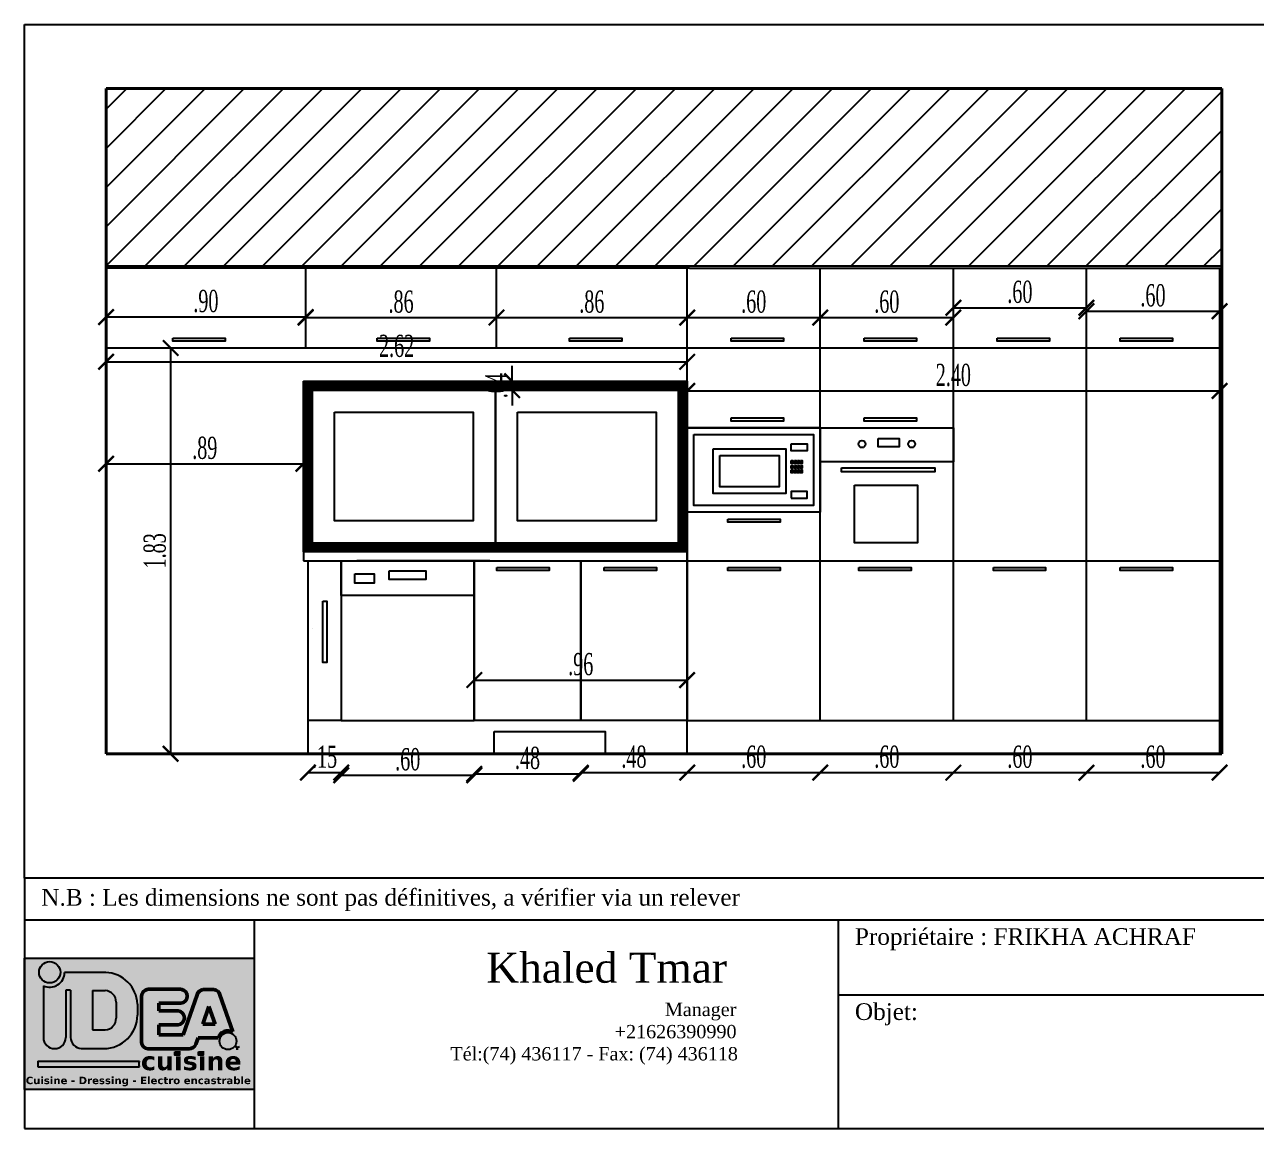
# Model space of a CAD drawing. Header units: inches. Extents: x -90 to 340, y -48 to 179.
# Drawn here: x 146.89 to 152.44, y 114.41 to 119.39 of the extents above; entities that cross this region are included whole.
import ezdxf

# ---------------------------------------------------------------- set-up
doc = ezdxf.new("R2010")
doc.units = ezdxf.units.IN
doc.header["$MEASUREMENT"] = 0
doc.layers.get('Defpoints').update_dxf_attribs({"lineweight": 15})
doc.layers.add('TEXTE', color=1, linetype='Continuous', lineweight=20)
doc.styles.add('facade', font='times.ttf', dxfattribs={"width": 0.6})
doc.dimstyles.new('facade', dxfattribs={"dimscale": 0, "dimtxt": 0.08, "dimasz": 0.04, "dimexe": 0.1, "dimexo": 0.15, "dimgap": 0.01, "dimtad": 1, "dimzin": 4, "dimdsep": 46, "dimtxsty": 'facade', "dimblk": 'ARCHTICK', "dimcen": 0, "dimse1": 1, "dimse2": 1, "dimclrd": 140, "dimclre": 253, "dimclrt": 2, "dimazin": 1, "dimtm": 1e-09, "dimtfac": 1, "dimtix": 1, "dimtmove": 1, "dimatfit": 3, "dimldrblk": 'ARCHTICK', "dimfxl": 0.1, "dimtzin": 0, "dimlwd": -1, "dimarcsym": 0})
pattern_1 = [(45, (148.1515452, 117.0129974), (-0.001767767, 0.001767767), [])]

# ---------------------------------------------------------------- blocks, each defined once
blk = doc.blocks.new('_ArchTick')
at = {"color": 0, "linetype": 'ByBlock', "const_width": 0.15}
blk.add_lwpolyline([(-0.5, -0.5), (0.5, 0.5)], dxfattribs=at)
blk = doc.blocks.new('*D434')
at = {"color": 140}
blk.add_line((147.2615, 118.0728), (148.1615, 118.0728), dxfattribs=at)
at = {"layer": 'Defpoints', "color": 0}
for p in [(147.2615, 118.113), (148.1615, 118.113), (148.1615, 118.0728)]:
    blk.add_point(p, dxfattribs=at)
at = {"color": 140, "xscale": 0.07, "yscale": 0.07, "zscale": 0.07, "rotation": 180}
blk.add_blockref('_ArchTick', (147.2615, 118.0728), dxfattribs=at)
at = {"color": 140, "xscale": 0.07, "yscale": 0.07, "zscale": 0.07}
blk.add_blockref('_ArchTick', (148.1615, 118.0728), dxfattribs=at)
at = {"color": 6, "insert": (147.7115, 118.1438), "char_height": 0.1, "attachment_point": 5, "style": 'facade'}
blk.add_mtext('.90', dxfattribs=at)
blk = doc.blocks.new('*D435')
at = {"color": 140}
blk.add_line((147.5525, 117.933), (147.5525, 116.103), dxfattribs=at)
at = {"layer": 'Defpoints', "color": 0}
for p in [(147.5337, 117.933), (147.5337, 116.103), (147.5525, 116.103)]:
    blk.add_point(p, dxfattribs=at)
at = {"color": 140, "xscale": 0.07, "yscale": 0.07, "zscale": 0.07}
for p, rotation in [((147.5525, 117.933), 90), ((147.5525, 116.103), 270)]:
    blk.add_blockref('_ArchTick', p, dxfattribs=dict(at, rotation=rotation))
at = {"color": 6, "insert": (147.4815, 117.018), "char_height": 0.1, "attachment_point": 5, "rotation": 90, "style": 'facade'}
blk.add_mtext('1.83', dxfattribs=at)
blk = doc.blocks.new('*D436')
at = {"color": 140}
blk.add_line((147.2615, 117.4105), (148.1515, 117.4105), dxfattribs=at)
at = {"layer": 'Defpoints', "color": 0}
for p in [(147.2615, 117.4213), (148.1515, 117.4213), (148.1515, 117.4105)]:
    blk.add_point(p, dxfattribs=at)
at = {"color": 140, "xscale": 0.07, "yscale": 0.07, "zscale": 0.07, "rotation": 180}
blk.add_blockref('_ArchTick', (147.2615, 117.4105), dxfattribs=at)
at = {"color": 140, "xscale": 0.07, "yscale": 0.07, "zscale": 0.07}
blk.add_blockref('_ArchTick', (148.1515, 117.4105), dxfattribs=at)
at = {"color": 6, "insert": (147.7065, 117.4815), "char_height": 0.1, "attachment_point": 5, "style": 'facade'}
blk.add_mtext('.89', dxfattribs=at)
blk = doc.blocks.new('*D437')
at = {"color": 140}
blk.add_line((148.1615, 118.0701), (149.0215, 118.0701), dxfattribs=at)
at = {"layer": 'Defpoints', "color": 0}
for p in [(148.1615, 118.1596), (149.0215, 118.1368), (149.0215, 118.0701)]:
    blk.add_point(p, dxfattribs=at)
at = {"color": 140, "xscale": 0.07, "yscale": 0.07, "zscale": 0.07, "rotation": 180}
blk.add_blockref('_ArchTick', (148.1615, 118.0701), dxfattribs=at)
at = {"color": 140, "xscale": 0.07, "yscale": 0.07, "zscale": 0.07}
blk.add_blockref('_ArchTick', (149.0215, 118.0701), dxfattribs=at)
at = {"color": 6, "insert": (148.5915, 118.1411), "char_height": 0.1, "attachment_point": 5, "style": 'facade'}
blk.add_mtext('.86', dxfattribs=at)
blk = doc.blocks.new('*D438')
at = {"color": 140}
blk.add_line((149.0215, 118.0701), (149.8815, 118.0701), dxfattribs=at)
at = {"layer": 'Defpoints', "color": 0}
for p in [(149.8815, 118.2092), (149.0215, 118.1368), (149.8815, 118.0701)]:
    blk.add_point(p, dxfattribs=at)
at = {"color": 140, "xscale": 0.07, "yscale": 0.07, "zscale": 0.07, "rotation": 180}
blk.add_blockref('_ArchTick', (149.0215, 118.0701), dxfattribs=at)
at = {"color": 140, "xscale": 0.07, "yscale": 0.07, "zscale": 0.07}
blk.add_blockref('_ArchTick', (149.8815, 118.0701), dxfattribs=at)
at = {"color": 6, "insert": (149.4515, 118.1411), "char_height": 0.1, "attachment_point": 5, "style": 'facade'}
blk.add_mtext('.86', dxfattribs=at)
blk = doc.blocks.new('*D439')
at = {"color": 140}
blk.add_line((149.8815, 118.0701), (150.4815, 118.0701), dxfattribs=at)
at = {"layer": 'Defpoints', "color": 0}
for p in [(149.8815, 118.2092), (150.4815, 118.1512), (150.4815, 118.0701)]:
    blk.add_point(p, dxfattribs=at)
at = {"color": 140, "xscale": 0.07, "yscale": 0.07, "zscale": 0.07, "rotation": 180}
blk.add_blockref('_ArchTick', (149.8815, 118.0701), dxfattribs=at)
at = {"color": 140, "xscale": 0.07, "yscale": 0.07, "zscale": 0.07}
blk.add_blockref('_ArchTick', (150.4815, 118.0701), dxfattribs=at)
at = {"color": 6, "insert": (150.1815, 118.1411), "char_height": 0.1, "attachment_point": 5, "style": 'facade'}
blk.add_mtext('.60', dxfattribs=at)
blk = doc.blocks.new('*D440')
at = {"color": 140}
blk.add_line((150.4815, 118.0701), (151.0815, 118.0701), dxfattribs=at)
at = {"layer": 'Defpoints', "color": 0}
for p in [(150.4815, 118.1512), (151.0815, 118.1257), (151.0815, 118.0701)]:
    blk.add_point(p, dxfattribs=at)
at = {"color": 140, "xscale": 0.07, "yscale": 0.07, "zscale": 0.07, "rotation": 180}
blk.add_blockref('_ArchTick', (150.4815, 118.0701), dxfattribs=at)
at = {"color": 140, "xscale": 0.07, "yscale": 0.07, "zscale": 0.07}
blk.add_blockref('_ArchTick', (151.0815, 118.0701), dxfattribs=at)
at = {"color": 6, "insert": (150.7815, 118.1411), "char_height": 0.1, "attachment_point": 5, "style": 'facade'}
blk.add_mtext('.60', dxfattribs=at)
blk = doc.blocks.new('*D441')
at = {"color": 140}
blk.add_line((151.0815, 118.1143), (151.6815, 118.1143), dxfattribs=at)
at = {"layer": 'Defpoints', "color": 0}
for p in [(151.0815, 118.1257), (151.6815, 118.1143), (151.6815, 118.1143)]:
    blk.add_point(p, dxfattribs=at)
at = {"color": 140, "xscale": 0.07, "yscale": 0.07, "zscale": 0.07, "rotation": 180}
blk.add_blockref('_ArchTick', (151.0815, 118.1143), dxfattribs=at)
at = {"color": 140, "xscale": 0.07, "yscale": 0.07, "zscale": 0.07}
blk.add_blockref('_ArchTick', (151.6815, 118.1143), dxfattribs=at)
at = {"color": 6, "insert": (151.3815, 118.1853), "char_height": 0.1, "attachment_point": 5, "style": 'facade'}
blk.add_mtext('.60', dxfattribs=at)
blk = doc.blocks.new('*D442')
at = {"color": 140}
blk.add_line((151.6815, 118.0986), (152.2815, 118.0986), dxfattribs=at)
at = {"layer": 'Defpoints', "color": 0}
for p in [(151.6815, 118.0986), (152.2815, 118.1101), (152.2815, 118.0986)]:
    blk.add_point(p, dxfattribs=at)
at = {"color": 140, "xscale": 0.07, "yscale": 0.07, "zscale": 0.07, "rotation": 180}
blk.add_blockref('_ArchTick', (151.6815, 118.0986), dxfattribs=at)
at = {"color": 140, "xscale": 0.07, "yscale": 0.07, "zscale": 0.07}
blk.add_blockref('_ArchTick', (152.2815, 118.0986), dxfattribs=at)
at = {"color": 6, "insert": (151.9815, 118.1696), "char_height": 0.1, "attachment_point": 5, "style": 'facade'}
blk.add_mtext('.60', dxfattribs=at)
blk = doc.blocks.new('*D443')
at = {"color": 140}
blk.add_line((148.1715, 116.0174), (148.3215, 116.0174), dxfattribs=at)
at = {"layer": 'Defpoints', "color": 0}
for p in [(148.1715, 116.103), (148.3215, 116.103), (148.3215, 116.0174)]:
    blk.add_point(p, dxfattribs=at)
at = {"color": 140, "xscale": 0.07, "yscale": 0.07, "zscale": 0.07, "rotation": 180}
blk.add_blockref('_ArchTick', (148.1715, 116.0174), dxfattribs=at)
at = {"color": 140, "xscale": 0.07, "yscale": 0.07, "zscale": 0.07}
blk.add_blockref('_ArchTick', (148.3215, 116.0174), dxfattribs=at)
at = {"color": 6, "insert": (148.2465, 116.0884), "char_height": 0.1, "attachment_point": 5, "style": 'facade'}
blk.add_mtext('.15', dxfattribs=at)
blk = doc.blocks.new('*D444')
at = {"color": 140}
blk.add_line((148.3215, 116.0059), (148.9215, 116.0059), dxfattribs=at)
at = {"layer": 'Defpoints', "color": 0}
for p in [(148.9215, 116.253), (148.3215, 116.0915), (148.9215, 116.0059)]:
    blk.add_point(p, dxfattribs=at)
at = {"color": 140, "xscale": 0.07, "yscale": 0.07, "zscale": 0.07, "rotation": 180}
blk.add_blockref('_ArchTick', (148.3215, 116.0059), dxfattribs=at)
at = {"color": 140, "xscale": 0.07, "yscale": 0.07, "zscale": 0.07}
blk.add_blockref('_ArchTick', (148.9215, 116.0059), dxfattribs=at)
at = {"color": 6, "insert": (148.6215, 116.0769), "char_height": 0.1, "attachment_point": 5, "style": 'facade'}
blk.add_mtext('.60', dxfattribs=at)
blk = doc.blocks.new('*D445')
at = {"color": 140}
blk.add_line((148.9215, 116.0119), (149.4015, 116.0119), dxfattribs=at)
at = {"layer": 'Defpoints', "color": 0}
for p in [(148.9215, 116.0976), (149.4015, 116.0976), (149.4015, 116.0119)]:
    blk.add_point(p, dxfattribs=at)
at = {"color": 140, "xscale": 0.07, "yscale": 0.07, "zscale": 0.07, "rotation": 180}
blk.add_blockref('_ArchTick', (148.9215, 116.0119), dxfattribs=at)
at = {"color": 140, "xscale": 0.07, "yscale": 0.07, "zscale": 0.07}
blk.add_blockref('_ArchTick', (149.4015, 116.0119), dxfattribs=at)
at = {"color": 6, "insert": (149.1615, 116.0829), "char_height": 0.1, "attachment_point": 5, "style": 'facade'}
blk.add_mtext('.48', dxfattribs=at)
blk = doc.blocks.new('*D446')
at = {"color": 140}
blk.add_line((149.4015, 116.0174), (149.8815, 116.0174), dxfattribs=at)
at = {"layer": 'Defpoints', "color": 0}
for p in [(149.4015, 116.253), (149.8815, 116.253), (149.8815, 116.0174)]:
    blk.add_point(p, dxfattribs=at)
at = {"color": 140, "xscale": 0.07, "yscale": 0.07, "zscale": 0.07, "rotation": 180}
blk.add_blockref('_ArchTick', (149.4015, 116.0174), dxfattribs=at)
at = {"color": 140, "xscale": 0.07, "yscale": 0.07, "zscale": 0.07}
blk.add_blockref('_ArchTick', (149.8815, 116.0174), dxfattribs=at)
at = {"color": 6, "insert": (149.6415, 116.0884), "char_height": 0.1, "attachment_point": 5, "style": 'facade'}
blk.add_mtext('.48', dxfattribs=at)
blk = doc.blocks.new('*D447')
at = {"color": 140}
blk.add_line((149.8815, 116.0174), (150.4815, 116.0174), dxfattribs=at)
at = {"layer": 'Defpoints', "color": 0}
for p in [(149.8815, 116.253), (150.4815, 116.253), (150.4815, 116.0174)]:
    blk.add_point(p, dxfattribs=at)
at = {"color": 140, "xscale": 0.07, "yscale": 0.07, "zscale": 0.07, "rotation": 180}
blk.add_blockref('_ArchTick', (149.8815, 116.0174), dxfattribs=at)
at = {"color": 140, "xscale": 0.07, "yscale": 0.07, "zscale": 0.07}
blk.add_blockref('_ArchTick', (150.4815, 116.0174), dxfattribs=at)
at = {"color": 6, "insert": (150.1815, 116.0884), "char_height": 0.1, "attachment_point": 5, "style": 'facade'}
blk.add_mtext('.60', dxfattribs=at)
blk = doc.blocks.new('*D448')
at = {"color": 140}
blk.add_line((150.4815, 116.0174), (151.0815, 116.0174), dxfattribs=at)
at = {"layer": 'Defpoints', "color": 0}
for p in [(150.4815, 116.253), (151.0815, 116.253), (151.0815, 116.0174)]:
    blk.add_point(p, dxfattribs=at)
at = {"color": 140, "xscale": 0.07, "yscale": 0.07, "zscale": 0.07, "rotation": 180}
blk.add_blockref('_ArchTick', (150.4815, 116.0174), dxfattribs=at)
at = {"color": 140, "xscale": 0.07, "yscale": 0.07, "zscale": 0.07}
blk.add_blockref('_ArchTick', (151.0815, 116.0174), dxfattribs=at)
at = {"color": 6, "insert": (150.7815, 116.0884), "char_height": 0.1, "attachment_point": 5, "style": 'facade'}
blk.add_mtext('.60', dxfattribs=at)
blk = doc.blocks.new('*D449')
at = {"color": 140}
blk.add_line((151.0815, 116.0174), (151.6815, 116.0174), dxfattribs=at)
at = {"layer": 'Defpoints', "color": 0}
for p in [(151.0815, 116.253), (151.6815, 116.253), (151.6815, 116.0174)]:
    blk.add_point(p, dxfattribs=at)
at = {"color": 140, "xscale": 0.07, "yscale": 0.07, "zscale": 0.07, "rotation": 180}
blk.add_blockref('_ArchTick', (151.0815, 116.0174), dxfattribs=at)
at = {"color": 140, "xscale": 0.07, "yscale": 0.07, "zscale": 0.07}
blk.add_blockref('_ArchTick', (151.6815, 116.0174), dxfattribs=at)
at = {"color": 6, "insert": (151.3815, 116.0884), "char_height": 0.1, "attachment_point": 5, "style": 'facade'}
blk.add_mtext('.60', dxfattribs=at)
blk = doc.blocks.new('*D450')
at = {"color": 140}
blk.add_line((151.6815, 116.0174), (152.2815, 116.0174), dxfattribs=at)
at = {"layer": 'Defpoints', "color": 0}
for p in [(151.6815, 116.253), (152.2815, 116.253), (152.2815, 116.0174)]:
    blk.add_point(p, dxfattribs=at)
at = {"color": 140, "xscale": 0.07, "yscale": 0.07, "zscale": 0.07, "rotation": 180}
blk.add_blockref('_ArchTick', (151.6815, 116.0174), dxfattribs=at)
at = {"color": 140, "xscale": 0.07, "yscale": 0.07, "zscale": 0.07}
blk.add_blockref('_ArchTick', (152.2815, 116.0174), dxfattribs=at)
at = {"color": 6, "insert": (151.9815, 116.0884), "char_height": 0.1, "attachment_point": 5, "style": 'facade'}
blk.add_mtext('.60', dxfattribs=at)
blk = doc.blocks.new('*D478')
at = {"color": 140}
for p, q in [((149.092, 117.783), (149.092, 117.853)), ((149.092, 117.743), (149.092, 117.783)), ((149.092, 117.743), (149.092, 117.673))]:
    blk.add_line(p, q, dxfattribs=at)
at = {"layer": 'Defpoints', "color": 0}
for p in [(149.0693, 117.783), (149.092, 117.783), (149.0693, 117.743)]:
    blk.add_point(p, dxfattribs=at)
at = {"color": 140, "xscale": 0.07, "yscale": 0.07, "zscale": 0.07}
for p, rotation in [((149.092, 117.783), 270), ((149.092, 117.743), 90)]:
    blk.add_blockref('_ArchTick', p, dxfattribs=dict(at, rotation=rotation))
at = {"color": 6, "insert": (149.021, 117.763), "char_height": 0.1, "attachment_point": 5, "rotation": 90, "style": 'facade'}
blk.add_mtext('.04', dxfattribs=at)
blk = doc.blocks.new('*D479')
at = {"color": 140}
blk.add_line((149.8815, 117.7395), (152.2815, 117.7395), dxfattribs=at)
at = {"layer": 'Defpoints', "color": 0}
for p in [(152.2815, 117.7395), (152.2815, 117.4339), (149.8815, 117.398)]:
    blk.add_point(p, dxfattribs=at)
at = {"color": 140, "xscale": 0.07, "yscale": 0.07, "zscale": 0.07, "rotation": 180}
blk.add_blockref('_ArchTick', (149.8815, 117.7395), dxfattribs=at)
at = {"color": 140, "xscale": 0.07, "yscale": 0.07, "zscale": 0.07}
blk.add_blockref('_ArchTick', (152.2815, 117.7395), dxfattribs=at)
at = {"color": 6, "insert": (151.0815, 117.8105), "char_height": 0.1, "attachment_point": 5, "style": 'facade'}
blk.add_mtext('2.40', dxfattribs=at)
blk = doc.blocks.new('*D372')
at = {"color": 140}
for p, q in [((157.2853, 116.8019), (157.4653, 116.8019)), ((148.9215, 116.435), (149.8815, 116.435))]:
    blk.add_line(p, q, dxfattribs=at)
at = {"layer": 'Defpoints', "color": 0}
for p in [(157.2853, 116.8584), (157.4653, 116.8584), (157.4653, 116.8019), (148.9215, 116.4238), (149.8815, 116.435), (149.8815, 116.4238)]:
    blk.add_point(p, dxfattribs=at)
at = {"color": 140, "xscale": 0.07, "yscale": 0.07, "zscale": 0.07, "rotation": 180}
for p in [(157.2853, 116.8019), (148.9215, 116.435)]:
    blk.add_blockref('_ArchTick', p, dxfattribs=at)
at = {"color": 140, "xscale": 0.07, "yscale": 0.07, "zscale": 0.07}
for p in [(157.4653, 116.8019), (149.8815, 116.435)]:
    blk.add_blockref('_ArchTick', p, dxfattribs=at)
at = {"color": 6, "char_height": 0.1, "attachment_point": 5, "style": 'facade'}
for s, insert in [('.18', (157.3753, 116.873)), ('.96', (149.4015, 116.506))]:
    blk.add_mtext(s, dxfattribs=dict(at, insert=insert))
blk = doc.blocks.new('*D373')
at = {"color": 140}
blk.add_line((147.2615, 117.8706), (149.8815, 117.8706), dxfattribs=at)
at = {"layer": 'Defpoints', "color": 0}
for p in [(147.2615, 117.933), (149.8815, 117.933), (149.8815, 117.8706)]:
    blk.add_point(p, dxfattribs=at)
at = {"color": 140, "xscale": 0.07, "yscale": 0.07, "zscale": 0.07, "rotation": 180}
blk.add_blockref('_ArchTick', (147.2615, 117.8706), dxfattribs=at)
at = {"color": 140, "xscale": 0.07, "yscale": 0.07, "zscale": 0.07}
blk.add_blockref('_ArchTick', (149.8815, 117.8706), dxfattribs=at)
at = {"color": 6, "insert": (148.5715, 117.9416), "char_height": 0.1, "attachment_point": 5, "style": 'facade'}
blk.add_mtext('2.62', dxfattribs=at)

msp = doc.modelspace()

# ---------------------------------------------------------------- hatches: boundary and pattern name
h = msp.add_hatch()
h.set_pattern_fill('ANSI31', color=256, style=0)
h.set_pattern_definition([(45, (147.26155, 118.303), (-0.0883883, 0.0883883), [])])
h.paths.add_polyline_path([(152.29155, 118.303), (152.29155, 119.103), (147.26155, 119.103), (147.26155, 118.303)])
h = msp.add_hatch()
h.set_pattern_fill('ANSI31', color=256, scale=0.02, style=0)
h.set_pattern_definition(pattern_1)
h.paths.add_polyline_path([(148.19155, 117.743), (148.15155, 117.783), (148.15155, 117.013), (148.19155, 117.053)])
h = msp.add_hatch()
h.set_pattern_fill('ANSI31', color=256, scale=0.02, style=0)
h.set_pattern_definition([(45, (148.1515452, 117.7429974), (-0.001767767, 0.001767767), [])])
h.paths.add_polyline_path([(148.15155, 117.783), (148.19155, 117.743), (149.84155, 117.743), (149.88155, 117.783)])
h = msp.add_hatch()
h.set_pattern_fill('ANSI31', color=256, scale=0.02, style=0)
h.set_pattern_definition([(45, (149.8415452, 117.0129974), (-0.001767767, 0.001767767), [])])
h.paths.add_polyline_path([(149.88155, 117.783), (149.84155, 117.743), (149.84155, 117.053), (149.88155, 117.013)])
h = msp.add_hatch()
h.set_pattern_fill('ANSI31', color=256, scale=0.02, style=0)
h.set_pattern_definition(pattern_1)
h.paths.add_polyline_path([(149.88155, 117.013), (149.84155, 117.053), (148.19155, 117.053), (148.15155, 117.013)])
h = msp.add_hatch(color=1)
h.set_gradient(color1=(255, 255, 255), one_color=1, tint=1)
h.paths.add_polyline_path([(146.89422, 115.1801), (146.89422, 114.58806), (147.92886, 114.58806), (147.92886, 115.1801)])
h = msp.add_hatch(color=1)
h.set_gradient(color1=(255, 0, 0), color2=(255, 10, 10), one_color=1, tint=0.52)
h.paths.add_polyline_path([(147.05539, 115.11691, 1), (146.95944, 115.11691, 1)])
h = msp.add_hatch(color=256)
h.set_gradient(color2=(31, 31, 31), one_color=1, tint=0.12)
h.paths.add_polyline_path([(147.25978, 115.11599), (147.07477, 115.11599, -0.5442017), (146.97895, 115.05586), (146.97895, 114.8229, 0.9895976), (147.08033, 114.8229), (147.08033, 115.03568), (147.10154, 115.03568), (147.10154, 114.8229, 0.384987), (147.14972, 114.77274), (147.25081, 114.77274, 0.4110872), (147.40281, 114.92388), (147.40281, 114.97311, 0.3940944)])
h.paths.add_polyline_path([(147.30726, 114.98137), (147.30726, 114.91004, -0.4013665), (147.25717, 114.8573), (147.20053, 114.8573), (147.20053, 115.0341), (147.25717, 115.0341, -0.4013665)], flags=16)
h = msp.add_hatch(color=1)
h.set_gradient(color1=(255, 255, 255), one_color=1, tint=1)
h.paths.add_polyline_path([(147.20053, 114.8573), (147.25717, 114.8573, 0.3992242), (147.30726, 114.90965), (147.30726, 114.98175, 0.3992242), (147.25717, 115.0341), (147.20053, 115.0341)])
h = msp.add_hatch(color=1)
h.set_gradient(color1=(255, 0, 0), color2=(255, 10, 10), one_color=1, tint=0.52)
h.paths.add_polyline_path([(147.77293, 114.80647, 1), (147.84942, 114.80647, 1)])
h = msp.add_hatch(color=1)
h.set_gradient(color1=(255, 0, 0), color2=(255, 10, 10), one_color=1, tint=0.52)
h.paths.add_polyline_path([(147.59288, 114.7434), (147.59288, 114.75872), (147.57162, 114.75872), (147.57162, 114.7434)])
h = msp.add_hatch(color=1)
h.set_gradient(color1=(255, 0, 0), color2=(255, 10, 10), one_color=1, tint=0.52)
h.paths.add_polyline_path([(147.67837, 114.7434), (147.69963, 114.7434), (147.69963, 114.75872), (147.67837, 114.75872)])
h = msp.add_hatch(color=1)
h.set_gradient(color1=(192, 192, 192), color2=(189, 189, 189), one_color=1, tint=0.74)
h.paths.add_polyline_path([(146.95442, 114.71565), (146.95442, 114.68994), (147.41168, 114.68994, -0.1982827), (147.41168, 114.71565)])

# ---------------------------------------------------------------- linework, layer by layer
for p, q in [((146.89422, 119.39151), (155.49422, 119.39151)), ((146.89422, 115.54151), (146.89422, 119.39151)), ((147.26155, 118.303), (152.29155, 118.303)), ((149.89155, 118.293), (147.26155, 118.293)), ((147.26155, 118.293), (147.26155, 117.933)), ((148.16155, 117.933), (148.16155, 118.293)), ((149.02155, 117.933), (149.02155, 118.293)), ((149.88155, 116.253), (149.88155, 118.293)), ((149.88155, 117.933), (149.88155, 118.293)), ((149.89155, 118.293), (152.29155, 118.293)), ((150.48155, 116.253), (150.48155, 118.293)), ((151.08155, 116.253), (151.08155, 118.293)), ((151.68155, 116.253), (151.68155, 118.293)), ((152.28155, 118.293), (152.28155, 116.103)), ((147.26155, 117.933), (148.16155, 117.933)), ((148.16155, 117.933), (149.88155, 117.933)), ((149.88155, 117.933), (150.48155, 117.933)), ((150.48155, 117.933), (151.08155, 117.933)), ((151.08155, 117.933), (151.68155, 117.933)), ((151.68155, 117.933), (152.28155, 117.933)), ((148.15155, 117.783), (148.19155, 117.743)), ((149.84155, 117.743), (149.88155, 117.783)), ((148.19155, 117.053), (148.19155, 117.743)), ((148.19155, 117.743), (149.84155, 117.743)), ((149.84155, 117.053), (149.84155, 117.743)), ((149.88155, 117.573), (151.08155, 117.573)), ((150.48155, 117.573), (149.88155, 117.573)), ((150.48155, 116.973), (150.48155, 117.453)), ((149.88155, 117.353), (149.88155, 116.973)), ((150.48155, 116.973), (150.48155, 117.353)), ((148.19155, 117.053), (148.15155, 117.013)), ((148.19155, 117.053), (149.84155, 117.053)), ((149.84155, 117.053), (149.88155, 117.013)), ((148.15155, 117.013), (148.15155, 116.973)), ((148.19155, 117.013), (148.17155, 117.013)), ((149.88155, 117.013), (148.18835, 117.013)), ((148.15155, 116.973), (148.19155, 116.973)), ((148.15155, 116.973), (148.17155, 116.973)), ((148.17155, 116.973), (148.17155, 116.103)), ((148.19155, 116.973), (149.88155, 116.973)), ((148.32155, 116.973), (148.32155, 116.253)), ((148.99155, 116.973), (148.39155, 116.973)), ((148.92155, 116.973), (148.92155, 116.253)), ((149.88155, 116.973), (151.08155, 116.973)), ((151.08155, 116.973), (151.68155, 116.973)), ((151.68155, 116.973), (152.28155, 116.973)), ((148.19155, 116.66689), (148.19155, 116.66689)), ((148.32155, 116.253), (148.17155, 116.253)), ((148.32155, 116.253), (148.92155, 116.253)), ((149.88155, 116.253), (148.92155, 116.253)), ((149.88155, 116.253), (152.29155, 116.253)), ((149.88155, 116.103), (149.88155, 116.253)), ((149.88155, 116.253), (150.48155, 116.253)), ((149.01155, 116.103), (149.01155, 116.203)), ((149.01155, 116.203), (149.51155, 116.203)), ((149.51155, 116.103), (149.01155, 116.103)), ((150.49155, 116.103), (149.88155, 116.103)), ((151.09155, 116.103), (150.49155, 116.103)), ((151.69155, 116.103), (151.09155, 116.103)), ((152.29155, 116.103), (151.69155, 116.103)), ((155.49422, 115.54151), (146.89422, 115.54151)), ((146.89422, 115.54151), (146.89422, 114.41281)), ((146.89422, 115.3534), (155.49422, 115.3534)), ((147.92886, 115.3534), (147.92886, 114.41281)), ((150.5625, 115.3534), (150.5625, 114.41281)), ((147.10154, 115.03568), (147.08033, 115.03568)), ((150.5625, 115.01478), (154.084, 115.01478)), ((146.89422, 114.41281), (154.04266, 114.41281)), ((146.89422, 114.41281), (155.49422, 114.41281))]:
    msp.add_line(p, q)
at = {"color": 1, "lineweight": 40}
for p, q in [((152.29155, 119.103), (147.26155, 119.103)), ((147.26155, 116.103), (147.26155, 119.103)), ((152.29155, 116.103), (152.29155, 119.103)), ((152.29155, 116.103), (152.29155, 117.303)), ((147.26155, 116.103), (152.29155, 116.103))]:
    msp.add_line(p, q, dxfattribs=at)
at = {"color": 18, "true_color": 0x000000}
for p, q in [((147.25978, 115.11599), (147.07477, 115.11599)), ((146.97895, 115.05586), (146.97895, 114.8229)), ((147.08033, 115.03568), (147.08033, 114.8229)), ((147.10154, 115.03568), (147.10154, 114.8229)), ((147.20053, 115.0341), (147.20053, 114.8573)), ((147.20053, 115.0341), (147.25717, 115.0341)), ((147.30726, 114.98175), (147.30726, 114.90965)), ((147.40281, 114.97311), (147.40281, 114.92388)), ((147.20053, 114.8573), (147.25717, 114.8573)), ((147.14972, 114.77274), (147.25081, 114.77274))]:
    msp.add_line(p, q, dxfattribs=at)
at = {"color": 18, "lineweight": 50, "true_color": 0x000000}
for p, q in [((147.45033, 115.04007), (147.59901, 115.04007)), ((147.69929, 115.03977), (147.74729, 115.03977)), ((147.42188, 115.00905), (147.42188, 114.80043)), ((147.59901, 114.97803), (147.4995, 114.97803)), ((147.4995, 114.97803), (147.4995, 114.94267)), ((147.60879, 114.83416), (147.6716, 115.01563)), ((147.83306, 114.84782), (147.77498, 115.01563)), ((147.4995, 114.94267), (147.58608, 114.94267)), ((147.69775, 114.88238), (147.72533, 114.96205)), ((147.7529, 114.88238), (147.72533, 114.96205)), ((147.4995, 114.83416), (147.4995, 114.87988)), ((147.4995, 114.87988), (147.58608, 114.87988)), ((147.7529, 114.88238), (147.69775, 114.88238)), ((147.60879, 114.83416), (147.4995, 114.83416)), ((147.66685, 114.79309), (147.67648, 114.82092)), ((147.76667, 114.82092), (147.67648, 114.82092)), ((147.45033, 114.77189), (147.63815, 114.77189)), ((147.84841, 114.77446), (147.85455, 114.78283)), ((147.85735, 114.77404), (147.84841, 114.77446)), ((147.85455, 114.78283), (147.85735, 114.77404))]:
    msp.add_line(p, q, dxfattribs=at)
at = {"color": 9}
for p, q in [((146.95442, 114.71565), (146.95442, 114.68994)), ((146.95442, 114.71565), (147.41168, 114.71565)), ((146.95442, 114.68994), (147.41168, 114.68994))]:
    msp.add_line(p, q, dxfattribs=at)
for points in [[(147.56211, 117.97734), (147.79779, 117.97734), (147.79779, 117.96291), (147.56211, 117.96291)], [(148.48403, 117.97734), (148.71971, 117.97734), (148.71971, 117.96291), (148.48403, 117.96291)], [(149.35051, 117.97734), (149.58619, 117.97734), (149.58619, 117.96291), (149.35051, 117.96291)], [(150.07952, 117.97734), (150.3152, 117.97734), (150.3152, 117.96291), (150.07952, 117.96291)], [(150.67952, 117.97734), (150.9152, 117.97734), (150.9152, 117.96291), (150.67952, 117.96291)], [(151.27952, 117.97734), (151.5152, 117.97734), (151.5152, 117.96291), (151.27952, 117.96291)], [(151.83394, 117.97734), (152.06962, 117.97734), (152.06962, 117.96291), (151.83394, 117.96291)], [(148.15155, 117.783), (149.88155, 117.783), (149.88155, 117.013), (148.15155, 117.013)], [(148.19155, 117.743), (149.01655, 117.743), (149.01655, 117.053), (148.19155, 117.053)], [(148.19155, 117.743), (149.84155, 117.743), (149.84155, 117.053), (148.19155, 117.053)], [(149.01655, 117.743), (149.84155, 117.743), (149.84155, 117.053), (149.01655, 117.053)], [(148.29155, 117.643), (148.91655, 117.643), (148.91655, 117.153), (148.29155, 117.153)], [(149.11655, 117.643), (149.74155, 117.643), (149.74155, 117.153), (149.11655, 117.153)], [(150.07952, 117.61734), (150.3152, 117.61734), (150.3152, 117.60291), (150.07952, 117.60291)], [(150.67952, 117.61734), (150.9152, 117.61734), (150.9152, 117.60291), (150.67952, 117.60291)], [(149.88155, 117.573), (150.48155, 117.573), (150.48155, 117.193), (149.88155, 117.193)], [(149.91155, 117.543), (150.45155, 117.543), (150.45155, 117.223), (149.91155, 117.223)], [(150.48155, 117.573), (151.08155, 117.573), (151.08155, 117.42012), (150.48155, 117.42012)], [(149.99831, 117.47839), (150.32552, 117.47839), (150.32552, 117.27705), (149.99831, 117.27705)], [(150.35045, 117.50019), (150.42231, 117.50019), (150.42231, 117.46941), (150.35045, 117.46941)], [(150.74313, 117.52396), (150.83793, 117.52396), (150.83793, 117.48742), (150.74313, 117.48742)], [(150.02831, 117.44839), (150.29552, 117.44839), (150.29552, 117.30705), (150.02831, 117.30705)], [(150.35045, 117.42494), (150.35809, 117.42494), (150.35809, 117.4117), (150.35045, 117.4117)], [(150.36458, 117.42494), (150.37222, 117.42494), (150.37222, 117.4117), (150.36458, 117.4117)], [(150.37827, 117.42494), (150.38591, 117.42494), (150.38591, 117.4117), (150.37827, 117.4117)], [(150.39241, 117.42494), (150.40004, 117.42494), (150.40004, 117.4117), (150.39241, 117.4117)], [(150.35045, 117.40332), (150.35809, 117.40332), (150.35809, 117.39008), (150.35045, 117.39008)], [(150.35045, 117.38301), (150.35809, 117.38301), (150.35809, 117.36977), (150.35045, 117.36977)], [(150.36458, 117.40332), (150.37222, 117.40332), (150.37222, 117.39008), (150.36458, 117.39008)], [(150.36458, 117.38301), (150.37222, 117.38301), (150.37222, 117.36977), (150.36458, 117.36977)], [(150.37827, 117.40332), (150.38591, 117.40332), (150.38591, 117.39008), (150.37827, 117.39008)], [(150.37827, 117.38301), (150.38591, 117.38301), (150.38591, 117.36977), (150.37827, 117.36977)], [(150.39241, 117.40332), (150.40004, 117.40332), (150.40004, 117.39008), (150.39241, 117.39008)], [(150.39241, 117.38301), (150.40004, 117.38301), (150.40004, 117.36977), (150.39241, 117.36977)], [(150.5775, 117.39268), (150.99868, 117.39268), (150.99868, 117.37373), (150.5775, 117.37373)], [(150.63595, 117.31376), (150.92003, 117.31376), (150.92003, 117.05462), (150.63595, 117.05462)], [(150.35045, 117.25525), (150.42231, 117.25525), (150.42231, 117.28603), (150.35045, 117.28603)], [(150.06454, 117.16116), (150.30022, 117.16116), (150.30022, 117.14673), (150.06454, 117.14673)], [(148.32155, 116.973), (148.92155, 116.973), (148.92155, 116.81707), (148.32155, 116.81707)], [(148.5371, 116.92744), (148.7036, 116.92744), (148.7036, 116.88881), (148.5371, 116.88881)], [(148.92155, 116.973), (149.40155, 116.973), (149.40155, 116.253), (148.92155, 116.253)], [(149.02376, 116.94324), (149.25943, 116.94324), (149.25943, 116.9288), (149.02376, 116.9288)], [(149.40155, 116.973), (149.88155, 116.973), (149.88155, 116.253), (149.40155, 116.253)], [(149.50766, 116.94324), (149.74334, 116.94324), (149.74334, 116.9288), (149.50766, 116.9288)], [(150.06454, 116.94324), (150.30022, 116.94324), (150.30022, 116.9288), (150.06454, 116.9288)], [(150.65538, 116.94324), (150.89106, 116.94324), (150.89106, 116.9288), (150.65538, 116.9288)], [(151.26176, 116.94324), (151.49744, 116.94324), (151.49744, 116.9288), (151.26176, 116.9288)], [(151.83394, 116.94324), (152.06962, 116.94324), (152.06962, 116.9288), (151.83394, 116.9288)], [(148.38249, 116.91407), (148.4702, 116.91407), (148.4702, 116.87247), (148.38249, 116.87247)], [(148.23846, 116.79112), (148.25641, 116.79112), (148.25641, 116.51368), (148.23846, 116.51368)], [(149.01155, 116.203), (149.51155, 116.203), (149.51155, 116.103), (149.01155, 116.103)]]:
    msp.add_lwpolyline(points, close=True)
at = {"color": 255}
msp.add_lwpolyline([(146.89422, 115.1801), (147.92886, 115.1801), (147.92886, 114.58806), (146.89422, 114.58806)], close=True, dxfattribs=at)
at = {"color": 1}
for points in [[(147.57162, 114.75872), (147.59288, 114.75872), (147.59288, 114.7434), (147.57162, 114.7434)], [(147.67837, 114.75872), (147.69963, 114.75872), (147.69963, 114.7434), (147.67837, 114.7434)], [(147.67837, 114.75872), (147.69963, 114.75872), (147.69963, 114.7434), (147.67837, 114.7434)]]:
    msp.add_lwpolyline(points, close=True, dxfattribs=at)
for centre in [(150.6696, 117.4996), (150.8935, 117.4996)]:
    msp.add_circle(centre, 0.01625)
for centre, radius in [((147.00742, 115.11691), 0.04798), ((147.81117, 114.80647), 0.03825)]:
    msp.add_circle(centre, radius, dxfattribs=at)
at = {"color": 18, "true_color": 0x000000}
for centre, radius, start, end in [((147.00742, 115.11691), 0.06736, 245.00084, 359.22126), ((147.25474, 114.96791), 0.14817, 2.01226, 88.04876), ((147.25466, 114.98156), 0.0526, 0.21159, 87.2639), ((147.25043, 114.92513), 0.15239, 270.1424, 359.53015), ((147.25466, 114.90984), 0.0526, 272.7361, 359.78841), ((147.02964, 114.82343), 0.05069, 180.59912, 359.40088), ((147.15338, 114.82447), 0.05186, 181.72963, 265.95386)]:
    msp.add_arc(centre, radius, start, end, dxfattribs=at)
at = {"color": 18, "lineweight": 50, "true_color": 0x000000}
for centre, radius, start, end in [((147.45301, 115.00905), 0.03114, 94.93635, 180), ((147.59633, 115.00905), 0.03114, 274.93635, 85.06365), ((147.70472, 115.00559), 0.03461, 99.02613, 163.13478), ((147.74186, 115.00559), 0.03461, 16.86522, 80.97387), ((147.58292, 114.91128), 0.03155, 275.75356, 84.24644), ((147.81117, 114.80647), 0.04679, 62.10483, 162.01512), ((147.45253, 114.80253), 0.03072, 183.92124, 265.90095), ((147.63591, 114.80495), 0.03313, 266.13083, 339.03212)]:
    msp.add_arc(centre, radius, start, end, dxfattribs=at)
at = {"color": 9}
msp.add_arc((147.44282, 114.70279), 0.03369, 157.56942, 202.43058, dxfattribs=at)

# ---------------------------------------------------------------- texts
at = {"attachment_point": 1}
for s, insert, char_height, width in [('{\\fVerdana|b1|i0|c0|p34;cuisine}', (147.41836, 114.75861), 0.0833405, 0.1922657), ('{\\fVerdana|b1|i0|c0|p34;\\C9;Cuisine\\C1; - \\C9;Dressing\\C1; - \\C9;Electro encastrable}', (146.89932, 114.64579), 0.0332699, 1.0582424)]:
    msp.add_mtext(s, dxfattribs=dict(at, insert=insert, char_height=char_height, width=width))
at = {"layer": 'TEXTE', "attachment_point": 1}
for s, insert, char_height, width in [('{\\fDutch801 XBd BT|b0|i0|c0|p18;N.B : Les dimensions ne sont pas définitives, a vérifier via un relever}', (146.96947, 115.4926), 0.0752468, 3.4613527), ('{\\fDutch801 XBd BT|b0|i0|c0|p26;Propriétaire : FRIKHA ACHRAF \\P                      }', (150.63775, 115.31577), 0.0752468, 2.1069103), ('{\\fDutch801 XBd BT|b0|i0|c0|p26;                             Khaled Tmar \\P\\H0.443x;                                                                                                     Manager\\P                                                                                           +21626390990 \\P\\H1.881x;                               \\H0.5316x;Tél:(74) 436117 - Fax: (74) 436118}', (147.49289, 115.20524), 0.13543295, 2.9346251), ('\\pt0.2125;{\\fDutch801 XBd BT|b0|i0|c0|p18;Objet: \\P             \\P\\pt0.0854;             }', (150.63775, 114.97716), 0.0752468, 1.8435465)]:
    msp.add_mtext(s, dxfattribs=dict(at, insert=insert, char_height=char_height, width=width))

# ---------------------------------------------------------------- dimensions: what is measured, and where the dimension line sits
at = {"color": 1}
for base, p1, p2, picture, middle in [((151.68155, 118.11425), (151.08155, 118.12574), (151.68155, 118.11425), '*D441', (151.38155, 118.18526)), ((148.16155, 118.07277), (147.26155, 118.113), (148.16155, 118.113), '*D434', (147.71155, 118.14378)), ((149.02155, 118.07013), (148.16155, 118.15956), (149.02155, 118.13685), '*D437', (148.59155, 118.14114)), ((149.88155, 118.07013), (149.02155, 118.13685), (149.88155, 118.20925), '*D438', (149.45155, 118.14114)), ((150.48155, 118.07013), (149.88155, 118.20925), (150.48155, 118.15115), '*D439', (150.18155, 118.14114)), ((151.08155, 118.07013), (150.48155, 118.15115), (151.08155, 118.12574), '*D440', (150.78155, 118.14114)), ((152.28155, 118.09859), (151.68155, 118.09859), (152.28155, 118.11008), '*D442', (151.98155, 118.1696)), ((149.88155, 117.8706), (147.26155, 117.933), (149.88155, 117.933), '*D373', (148.57155, 117.94161)), ((152.28155, 117.73949), (149.88155, 117.398), (152.28155, 117.43391), '*D479', (151.08155, 117.81049)), ((148.15155, 117.41053), (147.26155, 117.42132), (148.15155, 117.42132), '*D436', (147.70655, 117.48154)), ((157.46532, 116.80195), (157.28532, 116.85838), (157.46532, 116.85838), '*D372', (157.37532, 116.87296)), ((149.88155, 116.43497), (148.92155, 116.42378), (149.88155, 116.42378), '*D372', (149.40155, 116.50598)), ((148.92155, 116.00587), (148.32155, 116.09151), (148.92155, 116.253), '*D444', (148.62155, 116.07687)), ((149.88155, 116.01735), (149.40155, 116.253), (149.88155, 116.253), '*D446', (149.64155, 116.08836)), ((150.48155, 116.01735), (149.88155, 116.253), (150.48155, 116.253), '*D447', (150.18155, 116.08836)), ((151.08155, 116.01735), (150.48155, 116.253), (151.08155, 116.253), '*D448', (150.78155, 116.08836)), ((151.68155, 116.01735), (151.08155, 116.253), (151.68155, 116.253), '*D449', (151.38155, 116.08836)), ((152.28155, 116.01735), (151.68155, 116.253), (152.28155, 116.253), '*D450', (151.98155, 116.08836)), ((148.32155, 116.01735), (148.17155, 116.103), (148.32155, 116.103), '*D443', (148.24655, 116.08836)), ((149.40155, 116.01193), (148.92155, 116.09758), (149.40155, 116.09758), '*D445', (149.16155, 116.08294))]:
    dim = msp.add_linear_dim(base=base, p1=p1, p2=p2, dimstyle='facade', override={"dimscale": 1, "dimtxt": 0.1, "dimasz": 0.07, "dimgap": 0.02, "dimclrt": 6}, dxfattribs=at)
    dim.commit()
    dim.dimension.update_dxf_attribs({"geometry": picture, "text_midpoint": middle})
for base, p1, p2, picture, middle in [((147.55249, 116.103), (147.5337, 117.933), (147.5337, 116.103), '*D435', (147.48148, 117.018)), ((149.09205, 117.783), (149.06934, 117.743), (149.06934, 117.783), '*D478', (149.02104, 117.763))]:
    dim = msp.add_linear_dim(base=base, p1=p1, p2=p2, angle=90, dimstyle='facade', override={"dimscale": 1, "dimtxt": 0.1, "dimasz": 0.07, "dimgap": 0.02, "dimclrt": 6}, dxfattribs=at)
    dim.commit()
    dim.dimension.update_dxf_attribs({"geometry": picture, "text_midpoint": middle})

doc.saveas('drawing.dxf')
